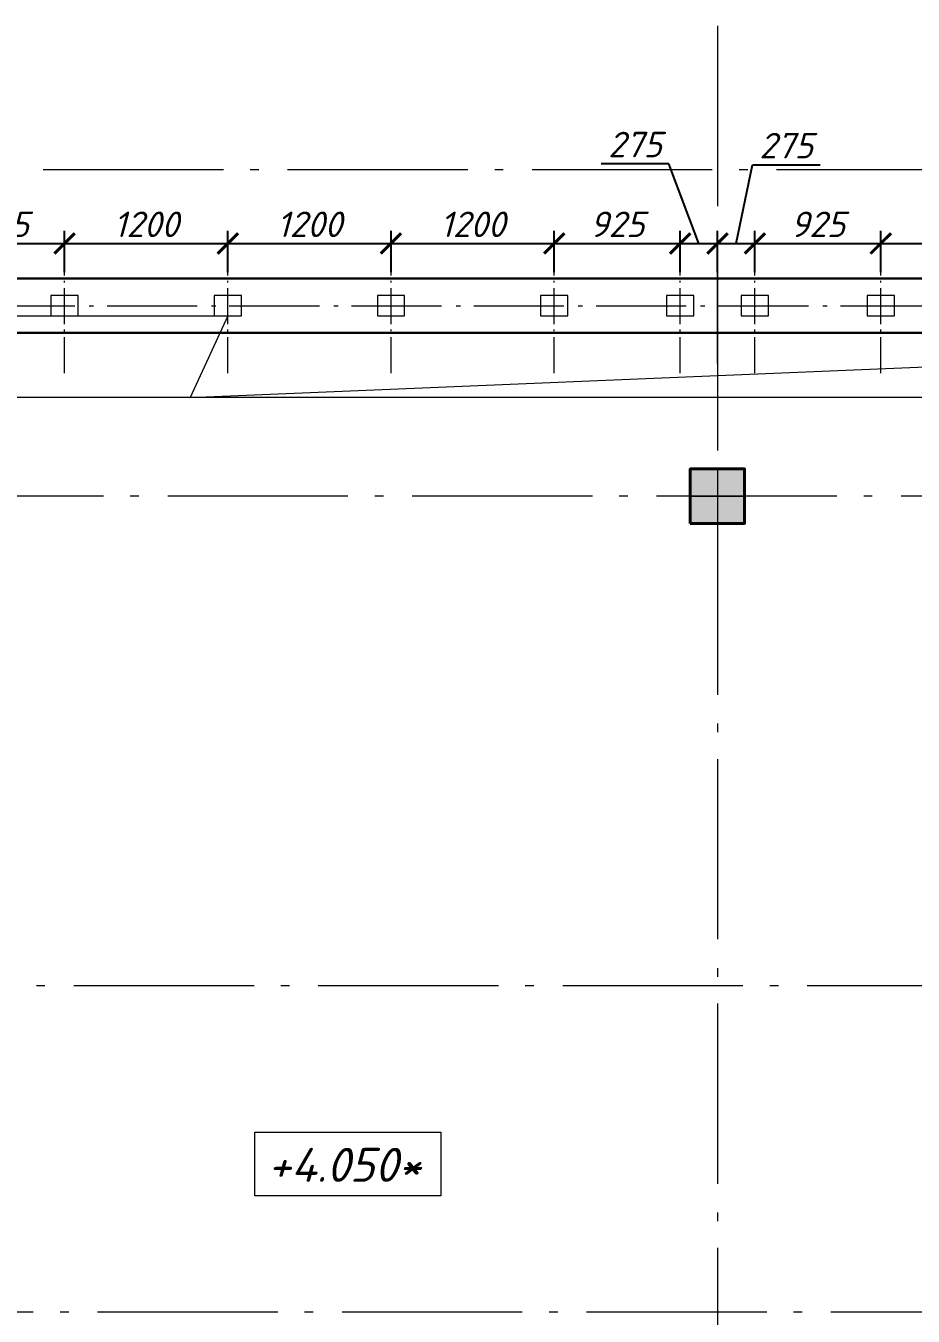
# Model space of a CAD drawing. Header units: millimetres. Extents: x -238377 to 196118, y -123284 to 30177.
# Drawn here: x -100606 to -94083, y -73240 to -63752 of the extents above; entities that cross this region are included whole.
import ezdxf
from ezdxf import colors
from ezdxf.entities.mleader import LeaderData, LeaderLine
from ezdxf.math import Vec2, Vec3

# ---------------------------------------------------------------- set-up
doc = ezdxf.new("R2010")
doc.units = ezdxf.units.MM
doc.header["$MEASUREMENT"] = 0
doc.linetypes.add('Double Dashed', pattern=[1797.222233, 1325, -211.666656, 63.333344, -197.222233])
doc.layers.get('0').update_dxf_attribs({"lineweight": 5})
for name, color, linetype, lineweight in [('#Бетон', 10, 'Continuous', 15), ('#Выноски', 150, 'Continuous', 15), ('#размеры', 7, 'Continuous', 5), ('колонны_Ном._пера__94', 252, 'Continuous', 13), ('колонны_Ном._пера__99', 7, 'Continuous', 40), ('оси_Ном._пера__96', 7, 'Continuous', 5), ('текст_Ном._пера__98', 7, 'Continuous', 35)]:
    doc.layers.add(name, color=color, linetype=linetype, lineweight=lineweight)
doc.layers.add('#стены наруж', color=7, linetype='Continuous')
doc.layers.add('колонны', color=7, linetype='Continuous')
doc.styles.add('STEP PR', font='isocpeui.ttf')
doc.dimstyles.new('SPDS', dxfattribs={"dimscale": 10, "dimtxt": 2.5, "dimasz": 2, "dimexe": 1.25, "dimexo": 0.625, "dimtad": 1, "dimdec": 0, "dimrnd": 0.001, "dimtxsty": 'STEP PR', "dimblk": 'ARCHTICK', "dimcen": 2.5, "dimdle": 2, "dimclrd": 256, "dimclre": 256, "dimclrt": 7, "dimadec": 0, "dimazin": 2, "dimtfac": 0.75, "dimtdec": 0, "dimtmove": 1, "dimatfit": 3, "dimfxl": 1, "dimtolj": 1, "dimarcsym": 1})

# ---------------------------------------------------------------- blocks, each defined once
blk = doc.blocks.new('Колонна_15_1', base_point=(22379, 71855.7))
at = {"layer": 'колонны_Ном._пера__94', "linetype": 'Continuous', "true_color": 0x7d7d7d}
blk.add_hatch(color=8, dxfattribs=at).paths.add_polyline_path([(22179, 71646.7), (22579, 71646.7), (22579, 72046.7), (22179, 72046.7)])
blk.add_hatch(color=8, dxfattribs=at).paths.add_polyline_path([(22179, 71646.7), (22579, 71646.7), (22579, 72046.7), (22179, 72046.7)])
at = {"layer": 'колонны_Ном._пера__99', "linetype": 'Continuous', "flags": 128}
blk.add_lwpolyline([(22179, 71646.7), (22579, 71646.7), (22579, 72046.7), (22179, 72046.7)], close=True, dxfattribs=at)
at = {"layer": 'колонны_Ном._пера__99', "color": 8, "linetype": 'Continuous', "true_color": 0x737373, "flags": 128}
blk.add_lwpolyline([(22179, 71646.7), (22579, 71646.7), (22579, 72046.7), (22179, 72046.7)], close=True, dxfattribs=at)
at = {"layer": 'оси_Ном._пера__96', "color": 253, "lineweight": 5, "true_color": 0x9c9c9c}
for points in [[(22379.3, 72046.7), (22379.3, 71646.7)], [(22379.3, 72046.7), (22379.3, 71646.7)], [(22179, 71846.7), (22579, 71846.7)], [(22179, 71846.7), (22579, 71846.7)]]:
    blk.add_lwpolyline(points, dxfattribs=at)
blk = doc.blocks.new('_ArchTick')
at = {"color": 0, "linetype": 'ByBlock', "const_width": 0.15}
blk.add_lwpolyline([(-0.5, -0.5), (0.5, 0.5)], dxfattribs=at)
blk = doc.blocks.new('*D321')
at = {"layer": '#размеры', "lineweight": -2, "transparency": 16777216}
for p, q in [((-101246.6, -65563.5), (-101246.6, -65258.7)), ((-100321.6, -65563.5), (-100321.6, -65258.7)), ((-101396.6, -65352.4), (-100171.6, -65352.4))]:
    blk.add_line(p, q, dxfattribs=at)
at = {"layer": 'Defpoints', "color": 0, "transparency": 16777216}
for p in [(-100321.6, -65352.4), (-101246.6, -65610.4), (-100321.6, -65610.4)]:
    blk.add_point(p, dxfattribs=at)
at = {"layer": '#размеры', "lineweight": -2, "transparency": 16777216, "xscale": 150, "yscale": 150, "zscale": 150, "rotation": 180}
blk.add_blockref('_ArchTick', (-101246.6, -65352.4), dxfattribs=at)
at = {"layer": '#размеры', "lineweight": -2, "transparency": 16777216, "xscale": 150, "yscale": 150, "zscale": 150}
blk.add_blockref('_ArchTick', (-100321.6, -65352.4), dxfattribs=at)
at = {"layer": '#размеры', "color": 7, "transparency": 16777216, "insert": (-100784.1, -65211.8), "char_height": 187.5, "attachment_point": 5, "style": 'STEP PR'}
blk.add_mtext('\\A1;925', dxfattribs=at)
blk = doc.blocks.new('*D322')
at = {"layer": '#размеры', "lineweight": -2, "transparency": 16777216}
for p, q in [((-100321.6, -65563.5), (-100321.6, -65258.7)), ((-99121.6, -65563.5), (-99121.6, -65258.7)), ((-100471.6, -65352.4), (-98971.6, -65352.4))]:
    blk.add_line(p, q, dxfattribs=at)
at = {"layer": 'Defpoints', "color": 0, "transparency": 16777216}
for p in [(-99121.6, -65352.4), (-100321.6, -65610.4), (-99121.6, -65610.4)]:
    blk.add_point(p, dxfattribs=at)
at = {"layer": '#размеры', "lineweight": -2, "transparency": 16777216, "xscale": 150, "yscale": 150, "zscale": 150, "rotation": 180}
blk.add_blockref('_ArchTick', (-100321.6, -65352.4), dxfattribs=at)
at = {"layer": '#размеры', "lineweight": -2, "transparency": 16777216, "xscale": 150, "yscale": 150, "zscale": 150}
blk.add_blockref('_ArchTick', (-99121.6, -65352.4), dxfattribs=at)
at = {"layer": '#размеры', "color": 7, "transparency": 16777216, "insert": (-99721.6, -65211.8), "char_height": 187.5, "attachment_point": 5, "style": 'STEP PR'}
blk.add_mtext('\\A1;1200', dxfattribs=at)
blk = doc.blocks.new('*D323')
at = {"layer": '#размеры', "lineweight": -2, "transparency": 16777216}
for p, q in [((-99121.6, -65563.5), (-99121.6, -65258.7)), ((-97921.6, -65563.5), (-97921.6, -65258.7)), ((-99271.6, -65352.4), (-97771.6, -65352.4))]:
    blk.add_line(p, q, dxfattribs=at)
at = {"layer": 'Defpoints', "color": 0, "transparency": 16777216}
for p in [(-97921.6, -65352.4), (-99121.6, -65610.4), (-97921.6, -65610.4)]:
    blk.add_point(p, dxfattribs=at)
at = {"layer": '#размеры', "lineweight": -2, "transparency": 16777216, "xscale": 150, "yscale": 150, "zscale": 150, "rotation": 180}
blk.add_blockref('_ArchTick', (-99121.6, -65352.4), dxfattribs=at)
at = {"layer": '#размеры', "lineweight": -2, "transparency": 16777216, "xscale": 150, "yscale": 150, "zscale": 150}
blk.add_blockref('_ArchTick', (-97921.6, -65352.4), dxfattribs=at)
at = {"layer": '#размеры', "color": 7, "transparency": 16777216, "insert": (-98521.6, -65211.8), "char_height": 187.5, "attachment_point": 5, "style": 'STEP PR'}
blk.add_mtext('\\A1;1200', dxfattribs=at)
blk = doc.blocks.new('*D324')
at = {"layer": '#размеры', "lineweight": -2, "transparency": 16777216}
for p, q in [((-97921.6, -65563.5), (-97921.6, -65258.7)), ((-96721.6, -65563.5), (-96721.6, -65258.7)), ((-98071.6, -65352.4), (-96571.6, -65352.4))]:
    blk.add_line(p, q, dxfattribs=at)
at = {"layer": 'Defpoints', "color": 0, "transparency": 16777216}
for p in [(-96721.6, -65352.4), (-97921.6, -65610.4), (-96721.6, -65610.4)]:
    blk.add_point(p, dxfattribs=at)
at = {"layer": '#размеры', "lineweight": -2, "transparency": 16777216, "xscale": 150, "yscale": 150, "zscale": 150, "rotation": 180}
blk.add_blockref('_ArchTick', (-97921.6, -65352.4), dxfattribs=at)
at = {"layer": '#размеры', "lineweight": -2, "transparency": 16777216, "xscale": 150, "yscale": 150, "zscale": 150}
blk.add_blockref('_ArchTick', (-96721.6, -65352.4), dxfattribs=at)
at = {"layer": '#размеры', "color": 7, "transparency": 16777216, "insert": (-97321.6, -65211.8), "char_height": 187.5, "attachment_point": 5, "style": 'STEP PR'}
blk.add_mtext('\\A1;1200', dxfattribs=at)
blk = doc.blocks.new('*D306')
at = {"layer": '#размеры', "lineweight": -2, "transparency": 16777216}
for p, q in [((-96721.6, -65563.5), (-96721.6, -65258.7)), ((-95796.6, -65563.5), (-95796.6, -65258.7)), ((-96871.6, -65352.4), (-95646.6, -65352.4))]:
    blk.add_line(p, q, dxfattribs=at)
at = {"layer": 'Defpoints', "color": 0, "transparency": 16777216}
for p in [(-95796.6, -65352.4), (-96721.6, -65610.4), (-95796.6, -65610.4)]:
    blk.add_point(p, dxfattribs=at)
at = {"layer": '#размеры', "lineweight": -2, "transparency": 16777216, "xscale": 150, "yscale": 150, "zscale": 150, "rotation": 180}
blk.add_blockref('_ArchTick', (-96721.6, -65352.4), dxfattribs=at)
at = {"layer": '#размеры', "lineweight": -2, "transparency": 16777216, "xscale": 150, "yscale": 150, "zscale": 150}
blk.add_blockref('_ArchTick', (-95796.6, -65352.4), dxfattribs=at)
at = {"layer": '#размеры', "color": 7, "transparency": 16777216, "insert": (-96259.1, -65211.8), "char_height": 187.5, "attachment_point": 5, "style": 'STEP PR'}
blk.add_mtext('\\A1;925', dxfattribs=at)
blk = doc.blocks.new('*D307')
at = {"layer": '#размеры', "lineweight": -2, "transparency": 16777216}
for p, q in [((-95879, -64767), (-96376.5, -64767)), ((-95659.3, -65352.4), (-95879, -64767)), ((-95796.6, -65563.5), (-95796.6, -65258.7)), ((-95521.9, -65563.5), (-95521.9, -65258.7)), ((-95946.6, -65352.4), (-95371.9, -65352.4))]:
    blk.add_line(p, q, dxfattribs=at)
at = {"layer": 'Defpoints', "color": 0, "transparency": 16777216}
for p in [(-95521.9, -65352.4), (-95796.6, -65610.4), (-95521.9, -65610.4)]:
    blk.add_point(p, dxfattribs=at)
at = {"layer": '#размеры', "lineweight": -2, "transparency": 16777216, "xscale": 150, "yscale": 150, "zscale": 150, "rotation": 180}
blk.add_blockref('_ArchTick', (-95796.6, -65352.4), dxfattribs=at)
at = {"layer": '#размеры', "lineweight": -2, "transparency": 16777216, "xscale": 150, "yscale": 150, "zscale": 150}
blk.add_blockref('_ArchTick', (-95521.9, -65352.4), dxfattribs=at)
at = {"layer": '#размеры', "color": 7, "transparency": 16777216, "insert": (-96127.8, -64625.1), "char_height": 187.5, "attachment_point": 5, "style": 'STEP PR'}
blk.add_mtext('\\A1;275', dxfattribs=at)
blk = doc.blocks.new('*D325')
at = {"layer": '#размеры', "lineweight": -2, "transparency": 16777216}
for p, q in [((-95384.3, -65352.4), (-95265.3, -64775)), ((-95265.3, -64775), (-94767.8, -64775)), ((-95521.9, -65563.5), (-95521.9, -65258.7)), ((-95246.6, -65563.5), (-95246.6, -65258.7)), ((-95671.9, -65352.4), (-95096.6, -65352.4))]:
    blk.add_line(p, q, dxfattribs=at)
at = {"layer": 'Defpoints', "color": 0, "transparency": 16777216}
for p in [(-95246.6, -65352.4), (-95521.9, -65610.4), (-95246.6, -65610.4)]:
    blk.add_point(p, dxfattribs=at)
at = {"layer": '#размеры', "lineweight": -2, "transparency": 16777216, "xscale": 150, "yscale": 150, "zscale": 150, "rotation": 180}
blk.add_blockref('_ArchTick', (-95521.9, -65352.4), dxfattribs=at)
at = {"layer": '#размеры', "lineweight": -2, "transparency": 16777216, "xscale": 150, "yscale": 150, "zscale": 150}
blk.add_blockref('_ArchTick', (-95246.6, -65352.4), dxfattribs=at)
at = {"layer": '#размеры', "color": 7, "transparency": 16777216, "insert": (-95016.5, -64633.2), "char_height": 187.5, "attachment_point": 5, "style": 'STEP PR'}
blk.add_mtext('\\A1;275', dxfattribs=at)
blk = doc.blocks.new('*D326')
at = {"layer": '#размеры', "lineweight": -2, "transparency": 16777216}
for p, q in [((-95246.6, -65563.5), (-95246.6, -65258.7)), ((-94321.6, -65563.5), (-94321.6, -65258.7)), ((-95396.6, -65352.4), (-94171.6, -65352.4))]:
    blk.add_line(p, q, dxfattribs=at)
at = {"layer": 'Defpoints', "color": 0, "transparency": 16777216}
for p in [(-94321.6, -65352.4), (-95246.6, -65610.4), (-94321.6, -65610.4)]:
    blk.add_point(p, dxfattribs=at)
at = {"layer": '#размеры', "lineweight": -2, "transparency": 16777216, "xscale": 150, "yscale": 150, "zscale": 150, "rotation": 180}
blk.add_blockref('_ArchTick', (-95246.6, -65352.4), dxfattribs=at)
at = {"layer": '#размеры', "lineweight": -2, "transparency": 16777216, "xscale": 150, "yscale": 150, "zscale": 150}
blk.add_blockref('_ArchTick', (-94321.6, -65352.4), dxfattribs=at)
at = {"layer": '#размеры', "color": 7, "transparency": 16777216, "insert": (-94784.1, -65211.8), "char_height": 187.5, "attachment_point": 5, "style": 'STEP PR'}
blk.add_mtext('\\A1;925', dxfattribs=at)
blk = doc.blocks.new('*D327')
at = {"layer": '#размеры', "lineweight": -2, "transparency": 16777216}
for p, q in [((-94321.6, -65563.5), (-94321.6, -65258.7)), ((-93121.6, -65563.5), (-93121.6, -65258.7)), ((-94471.6, -65352.4), (-92971.6, -65352.4))]:
    blk.add_line(p, q, dxfattribs=at)
at = {"layer": 'Defpoints', "color": 0, "transparency": 16777216}
for p in [(-93121.6, -65352.4), (-94321.6, -65610.4), (-93121.6, -65610.4)]:
    blk.add_point(p, dxfattribs=at)
at = {"layer": '#размеры', "lineweight": -2, "transparency": 16777216, "xscale": 150, "yscale": 150, "zscale": 150, "rotation": 180}
blk.add_blockref('_ArchTick', (-94321.6, -65352.4), dxfattribs=at)
at = {"layer": '#размеры', "lineweight": -2, "transparency": 16777216, "xscale": 150, "yscale": 150, "zscale": 150}
blk.add_blockref('_ArchTick', (-93121.6, -65352.4), dxfattribs=at)
at = {"layer": '#размеры', "color": 7, "transparency": 16777216, "insert": (-93721.6, -65211.8), "char_height": 187.5, "attachment_point": 5, "style": 'STEP PR'}
blk.add_mtext('\\A1;1200', dxfattribs=at)

msp = doc.modelspace()

# ---------------------------------------------------------------- linework, layer by layer
at = {"layer": '#Бетон'}
for points in [[(-100421.6, -65885.3), (-100221.6, -65885.3), (-100221.6, -65735.3), (-100421.6, -65735.3)], [(-99221.6, -65885.4), (-99021.6, -65885.4), (-99021.6, -65735.4), (-99221.6, -65735.4)], [(-98021.6, -65885.3), (-97821.6, -65885.3), (-97821.6, -65735.3), (-98021.6, -65735.3)], [(-96821.6, -65885.3), (-96621.6, -65885.3), (-96621.6, -65735.3), (-96821.6, -65735.3)], [(-95896.6, -65885.4), (-95696.6, -65885.4), (-95696.6, -65735.4), (-95896.6, -65735.4)], [(-95346.6, -65885.3), (-95146.6, -65885.3), (-95146.6, -65735.3), (-95346.6, -65735.3)], [(-94421.6, -65885.4), (-94221.6, -65885.4), (-94221.6, -65735.4), (-94421.6, -65735.4)]]:
    msp.add_lwpolyline(points, close=True, dxfattribs=at)
at = {"layer": '#стены наруж', "lineweight": 30}
for points in [[(-83222, -65610.4), (-83222, -65610.4), (-83222, -65610.4), (-83222, -65610.4), (-83222, -65610.4), (-114142.2, -65610.4)], [(-113742.2, -66010.4), (-83522, -66010.4), (-83521.9, -67010.4), (-83222, -67010.4), (-83222, -65610.4)]]:
    msp.add_lwpolyline(points, dxfattribs=at)
at = {"layer": 'оси_Ном._пера__96', "linetype": 'Double Dashed', "lineweight": 5}
msp.add_line((-95521.9, -63752.2), (-95521.9, -82492.9), dxfattribs=at)
at = {"layer": 'оси_Ном._пера__96', "linetype": 'Double Dashed'}
for p, q in [((-72195.8, -64810.4), (-116141.3, -64810.4)), ((-95521.9, -66235.6), (-95521.9, -65335.6)), ((-83860.8, -67210.4), (-116141.3, -67210.4)), ((-52201, -70810.4), (-114353.2, -70810.4)), ((-52026.2, -73210.4), (-116141.3, -73210.4))]:
    msp.add_line(p, q, dxfattribs=at)
at = {"layer": 'оси_Ном._пера__96', "linetype": 'Double Dashed', "ltscale": 0.2}
for points in [[(-100321.6, -66306.1), (-100321.6, -65286.6)], [(-99121.6, -66306.1), (-99121.6, -65286.6)], [(-97921.6, -66306), (-97921.6, -65286.5)], [(-96721.6, -66306), (-96721.6, -65286.5)], [(-95796.6, -66306.1), (-95796.6, -65286.6)], [(-95246.6, -66306.1), (-95246.6, -65286.6)], [(-94321.6, -66306.1), (-94321.6, -65286.6)]]:
    msp.add_lwpolyline(points, dxfattribs=at)
at = {"layer": 'оси_Ном._пера__96', "linetype": 'Double Dashed', "ltscale": 0.5}
msp.add_lwpolyline([(-114387, -65810.4), (-82517.4, -65810.4)], dxfattribs=at)
at = {"layer": 'текст_Ном._пера__98', "linetype": 'Continuous', "lineweight": 5, "flags": 128}
msp.add_lwpolyline([(-98922.9, -71886.3), (-97555.9, -71886.3), (-97555.9, -72354.5), (-98922.9, -72354.5)], close=True, dxfattribs=at)

# ---------------------------------------------------------------- block references
at = {"layer": 'колонны'}
msp.add_blockref('Колонна_15_1', (-95522.2, -67201.5), dxfattribs=at)

# ---------------------------------------------------------------- texts
at = {"layer": 'текст_Ном._пера__98', "linetype": 'Continuous', "lineweight": 5, "insert": (-98827.8, -72252.3), "char_height": 250, "attachment_point": 7, "style": 'STEP PR'}
msp.add_mtext('+4.050*', dxfattribs=at)

# ---------------------------------------------------------------- dimensions: what is measured, and where the dimension line sits
at = {"layer": '#размеры'}
for base, p1, p2, picture, middle in [((-95521.9, -65352.4), (-95796.6, -65610.4), (-95521.9, -65610.4), '*D307', (-95925.9, -64767)), ((-95246.6, -65352.4), (-95521.9, -65610.4), (-95246.6, -65610.4), '*D325', (-95218.4, -64775))]:
    dim = msp.add_linear_dim(base=base, p1=p1, p2=p2, dimstyle='SPDS', override={"dimscale": 75, "dimtxsty": 'STEP PR'}, dxfattribs=at)
    dim.commit()
    dim.dimension.update_dxf_attribs({"geometry": picture, "text_midpoint": middle, "dimtype": 160})
for base, p1, p2, picture, middle in [((-100321.6, -65352.4), (-101246.6, -65610.4), (-100321.6, -65610.4), '*D321', (-100784.1, -65211.8)), ((-99121.6, -65352.4), (-100321.6, -65610.4), (-99121.6, -65610.4), '*D322', (-99721.6, -65211.8)), ((-97921.6, -65352.4), (-99121.6, -65610.4), (-97921.6, -65610.4), '*D323', (-98521.6, -65211.8)), ((-96721.6, -65352.4), (-97921.6, -65610.4), (-96721.6, -65610.4), '*D324', (-97321.6, -65211.8)), ((-95796.6, -65352.4), (-96721.6, -65610.4), (-95796.6, -65610.4), '*D306', (-96259.1, -65211.8)), ((-94321.6, -65352.4), (-95246.6, -65610.4), (-94321.6, -65610.4), '*D326', (-94784.1, -65211.8)), ((-93121.6, -65352.4), (-94321.6, -65610.4), (-93121.6, -65610.4), '*D327', (-93721.6, -65211.8))]:
    dim = msp.add_linear_dim(base=base, p1=p1, p2=p2, dimstyle='SPDS', override={"dimscale": 75, "dimtxsty": 'STEP PR'}, dxfattribs=at)
    dim.commit()
    dim.dimension.update_dxf_attribs({"geometry": picture, "text_midpoint": middle})

# ---------------------------------------------------------------- leaders
at = {"layer": '#Выноски'}
ml = msp.add_multileader_mtext('Standard', dxfattribs=at)
ml.set_content('\\A1;Зд-18\\PМН113-6', color=256, style='STEP PR')
ml.set_leader_properties(color=256, linetype='ByLayer', lineweight=-1)
ml.build(insert=Vec2(0, 0))
ml.multileader.update_dxf_attribs({"text_left_attachment_type": 6, "text_right_attachment_type": 6, "dogleg_length": 0, "arrow_head_size": 180, "scale": 0.75})
ctx = ml.context
ctx.base_point, ctx.scale, ctx.char_height, ctx.arrow_head_size, ctx.landing_gap_size, ctx.plane_origin = Vec3(-113613.5, -66485.8), 0.75, 180, 180, 75, Vec3(-107022.7, -80180.6)
ctx.left_attachment, ctx.right_attachment, ctx.text_align_type = 6, 6, 2
notes = []
notes.append((ctx, [(1, (1, 1, 0), (-112555.3, -66485.8), (-1, 0), 0, [(2, [(-112321.6, -65885.4), (-99121.6, -65885.4), (-99398.3, -66485.8), (-83321.9, -65810.4), (-83983.1, -66485.8)], 0, [])])]))
ctx.mtext.insert, ctx.mtext.rotation, ctx.mtext.defined_height, ctx.mtext.alignment, ctx.mtext.flow_direction = Vec3(-112630.3, -66269.8), 6.283185, 301.3, 3, 5
for ctx, leaders in notes:
    for number, flags, end, landing, length, lines in leaders:
        leader = LeaderData()
        leader.index, (leader.has_last_leader_line, leader.has_dogleg_vector, leader.attachment_direction) = number, flags
        leader.last_leader_point, leader.dogleg_vector, leader.dogleg_length = Vec3(end), Vec3(landing), length
        for number, points, colour, breaks in lines:
            line = LeaderLine()
            line.index, line.vertices, line.color, line.breaks = number, Vec3.list(points), colors.encode_raw_color(colour), breaks
            leader.lines.append(line)
        ctx.leaders.append(leader)

doc.saveas('drawing.dxf')
